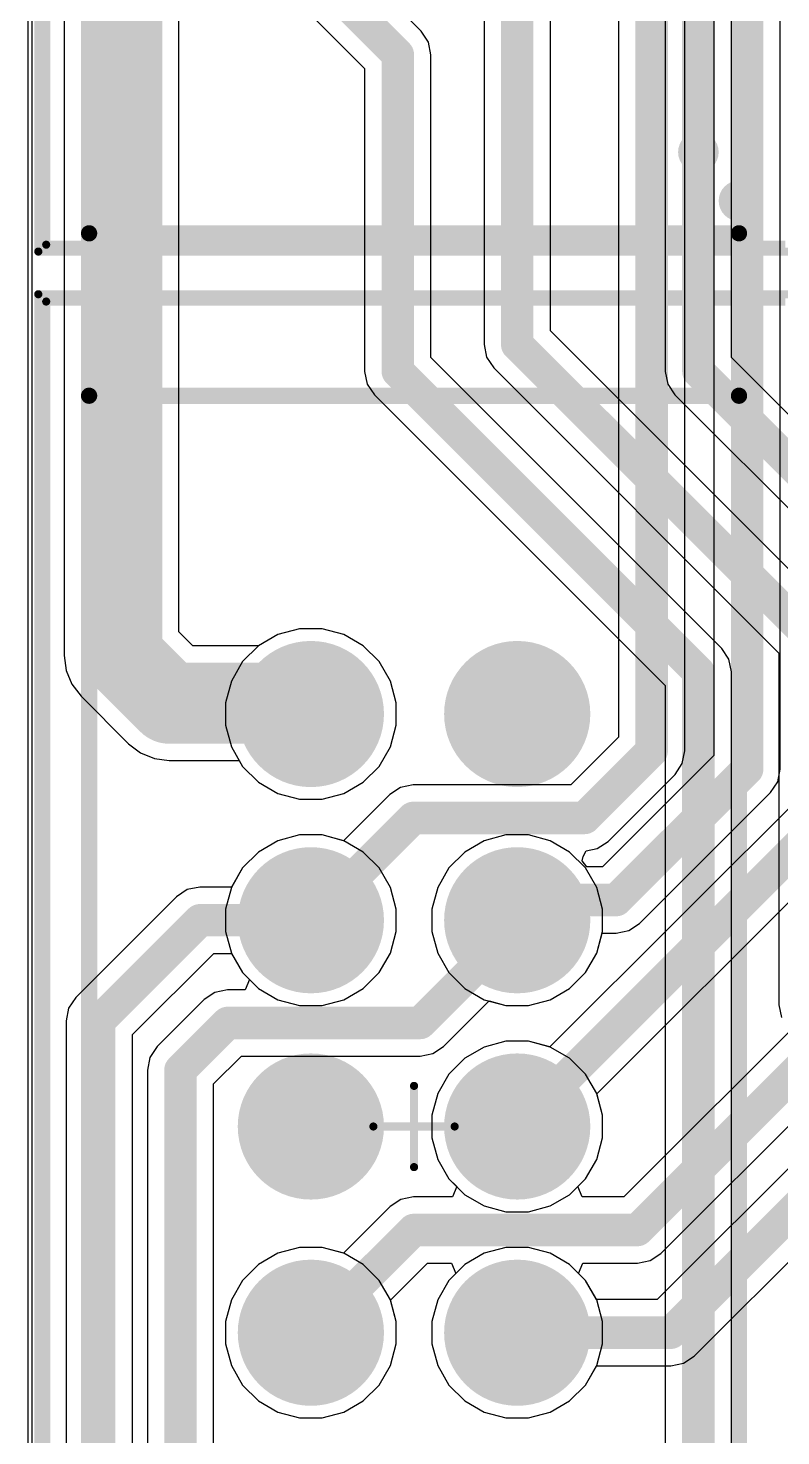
# Model space of a CAD drawing. Header units: millimetres. Extents: x 0.02 to 2.82, y 0.02 to 1.79.
# Drawn here: x 0.02 to 0.384, y 0.411 to 1.094 of the extents above; entities that cross this region are included whole.
import ezdxf

# ---------------------------------------------------------------- set-up
doc = ezdxf.new("R2010")
doc.units = ezdxf.units.MM
doc.header["$MEASUREMENT"] = 0
for name, color, linetype in [('BottomLayer', 5, 'Continuous'), ('BottomSolder', 6, 'Continuous'), ('Mechanical1', 6, 'Continuous'), ('Mechanical15', 56, 'Continuous'), ('MultiLayer', 9, 'Continuous'), ('PadHoleLayer', 156, 'Continuous'), ('TopLayer', 1, 'Continuous'), ('TopOverlay', 2, 'Continuous'), ('TopSolder', 216, 'Continuous')]:
    doc.layers.add(name, color=color, linetype=linetype)

# ---------------------------------------------------------------- blocks, each defined once
blk = doc.blocks.new('CON__IDC_10MS___1_7___35')
at = {"layer": 'Mechanical1'}
h = blk.add_hatch(color=6, dxfattribs=at)
edge = h.paths.add_edge_path()
edge.add_arc((-0.37795, -0.15748), 0.00984, 0, 360)
at = {"layer": 'TopOverlay'}
h = blk.add_hatch(color=2, dxfattribs=at)
edge = h.paths.add_edge_path()
edge.add_arc((-0.35433, -0.1378), 0.00984, 0, 360)
at = {"layer": 'Mechanical1', "const_width": 0.00394}
for points in [[(-0.39921, 0.17827), (-0.39921, -0.18)], [(-0.39921, 0.17827), (0.4, 0.17827)]]:
    blk.add_lwpolyline(points, dxfattribs=at)
at = {"layer": 'Mechanical1', "const_width": 0.00197}
blk.add_lwpolyline([(-0.40019, 0.17827, 1), (-0.39823, 0.17827, 1)], format="xyb", close=True, dxfattribs=at)
blk.add_lwpolyline([(-0.40019, 0.17827, 1), (-0.39823, 0.17827, 1)], format="xyb", close=True, dxfattribs=at)
at = {"layer": 'Mechanical15', "const_width": 0.00394}
for points in [[(-0.40256, 0.18209), (-0.40256, -0.18307)], [(-0.40256, 0.18209), (0.40354, 0.18209)]]:
    blk.add_lwpolyline(points, dxfattribs=at)
at = {"layer": 'Mechanical15', "const_width": 0.00197}
blk.add_lwpolyline([(-0.40354, 0.18209, 1), (-0.40157, 0.18209, 1)], format="xyb", close=True, dxfattribs=at)
blk.add_lwpolyline([(-0.40354, 0.18209, 1), (-0.40157, 0.18209, 1)], format="xyb", close=True, dxfattribs=at)
at = {"layer": 'TopOverlay', "const_width": 0.00787}
for points in [[(-0.3937, 0.15748), (0.35433, 0.15748)], [(-0.3937, 0.15748), (-0.3937, -0.15748)], [(-0.3937, -0.15748), (0.35433, -0.15748)]]:
    blk.add_lwpolyline(points, dxfattribs=at)
at = {"layer": 'TopOverlay', "const_width": 0.00394}
for points in [[(-0.39567, 0.15748, 1), (-0.39173, 0.15748, 1)], [(-0.39567, 0.15748, 1), (-0.39173, 0.15748, 1)], [(-0.39567, -0.15748, 1), (-0.39173, -0.15748, 1)], [(-0.39567, -0.15748, 1), (-0.39173, -0.15748, 1)]]:
    blk.add_lwpolyline(points, format="xyb", close=True, dxfattribs=at)
blk = doc.blocks.new('CON__IDC_10MS___1_7___36')
at = {"layer": 'BottomLayer'}
h = blk.add_hatch(color=5, dxfattribs=at)
edge = h.paths.add_edge_path()
edge.add_arc((-0.1, 0.05), 0.03346, 0, 360)
h = blk.add_hatch(color=5, dxfattribs=at)
edge = h.paths.add_edge_path()
edge.add_arc((0, 0.05), 0.03346, 0, 360)
h = blk.add_hatch(color=5, dxfattribs=at)
edge = h.paths.add_edge_path()
edge.add_arc((0.1, 0.05), 0.03346, 0, 360)
h = blk.add_hatch(color=5, dxfattribs=at)
edge = h.paths.add_edge_path()
edge.add_arc((0.2, 0.05), 0.03346, 0, 360)
h = blk.add_hatch(color=5, dxfattribs=at)
edge = h.paths.add_edge_path()
edge.add_arc((-0.1, -0.05), 0.03346, 0, 360)
h = blk.add_hatch(color=5, dxfattribs=at)
edge = h.paths.add_edge_path()
edge.add_arc((0, -0.05), 0.03346, 0, 360)
h = blk.add_hatch(color=5, dxfattribs=at)
edge = h.paths.add_edge_path()
edge.add_arc((0.1, -0.05), 0.03346, 0, 360)
h = blk.add_hatch(color=5, dxfattribs=at)
edge = h.paths.add_edge_path()
edge.add_arc((0.2, -0.05), 0.03346, 0, 360)
at = {"layer": 'BottomSolder'}
h = blk.add_hatch(color=6, dxfattribs=at)
edge = h.paths.add_edge_path()
edge.add_arc((-0.1, 0.05), 0.03543, 0, 360)
h = blk.add_hatch(color=6, dxfattribs=at)
edge = h.paths.add_edge_path()
edge.add_arc((0, 0.05), 0.03543, 0, 360)
h = blk.add_hatch(color=6, dxfattribs=at)
edge = h.paths.add_edge_path()
edge.add_arc((0.1, 0.05), 0.03543, 0, 360)
h = blk.add_hatch(color=6, dxfattribs=at)
edge = h.paths.add_edge_path()
edge.add_arc((0.2, 0.05), 0.03543, 0, 360)
h = blk.add_hatch(color=6, dxfattribs=at)
edge = h.paths.add_edge_path()
edge.add_arc((-0.1, -0.05), 0.03543, 0, 360)
h = blk.add_hatch(color=6, dxfattribs=at)
edge = h.paths.add_edge_path()
edge.add_arc((0, -0.05), 0.03543, 0, 360)
h = blk.add_hatch(color=6, dxfattribs=at)
edge = h.paths.add_edge_path()
edge.add_arc((0.1, -0.05), 0.03543, 0, 360)
h = blk.add_hatch(color=6, dxfattribs=at)
edge = h.paths.add_edge_path()
edge.add_arc((0.2, -0.05), 0.03543, 0, 360)
at = {"layer": 'MultiLayer'}
h = blk.add_hatch(color=9, dxfattribs=at)
edge = h.paths.add_edge_path()
edge.add_arc((-0.1, 0.05), 0.03346, 0, 360)
h = blk.add_hatch(color=9, dxfattribs=at)
edge = h.paths.add_edge_path()
edge.add_arc((0, 0.05), 0.03346, 0, 360)
h = blk.add_hatch(color=9, dxfattribs=at)
edge = h.paths.add_edge_path()
edge.add_arc((0.1, 0.05), 0.03346, 0, 360)
h = blk.add_hatch(color=9, dxfattribs=at)
edge = h.paths.add_edge_path()
edge.add_arc((0.2, 0.05), 0.03346, 0, 360)
h = blk.add_hatch(color=9, dxfattribs=at)
edge = h.paths.add_edge_path()
edge.add_arc((-0.1, -0.05), 0.03346, 0, 360)
h = blk.add_hatch(color=9, dxfattribs=at)
edge = h.paths.add_edge_path()
edge.add_arc((0, -0.05), 0.03346, 0, 360)
h = blk.add_hatch(color=9, dxfattribs=at)
edge = h.paths.add_edge_path()
edge.add_arc((0.1, -0.05), 0.03346, 0, 360)
h = blk.add_hatch(color=9, dxfattribs=at)
edge = h.paths.add_edge_path()
edge.add_arc((0.2, -0.05), 0.03346, 0, 360)
at = {"layer": 'PadHoleLayer'}
h = blk.add_hatch(color=156, dxfattribs=at)
edge = h.paths.add_edge_path()
edge.add_arc((-0.1, 0.05), 0.02165, 0, 360)
h = blk.add_hatch(color=156, dxfattribs=at)
edge = h.paths.add_edge_path()
edge.add_arc((0, 0.05), 0.02165, 0, 360)
h = blk.add_hatch(color=156, dxfattribs=at)
edge = h.paths.add_edge_path()
edge.add_arc((0.1, 0.05), 0.02165, 0, 360)
h = blk.add_hatch(color=156, dxfattribs=at)
edge = h.paths.add_edge_path()
edge.add_arc((0.2, 0.05), 0.02165, 0, 360)
h = blk.add_hatch(color=156, dxfattribs=at)
edge = h.paths.add_edge_path()
edge.add_arc((-0.1, -0.05), 0.02165, 0, 360)
h = blk.add_hatch(color=156, dxfattribs=at)
edge = h.paths.add_edge_path()
edge.add_arc((0, -0.05), 0.02165, 0, 360)
h = blk.add_hatch(color=156, dxfattribs=at)
edge = h.paths.add_edge_path()
edge.add_arc((0.1, -0.05), 0.02165, 0, 360)
h = blk.add_hatch(color=156, dxfattribs=at)
edge = h.paths.add_edge_path()
edge.add_arc((0.2, -0.05), 0.02165, 0, 360)
at = {"layer": 'TopLayer'}
h = blk.add_hatch(color=1, dxfattribs=at)
edge = h.paths.add_edge_path()
edge.add_arc((-0.1, 0.05), 0.03346, 0, 360)
h = blk.add_hatch(color=1, dxfattribs=at)
edge = h.paths.add_edge_path()
edge.add_arc((0, 0.05), 0.03346, 0, 360)
h = blk.add_hatch(color=1, dxfattribs=at)
edge = h.paths.add_edge_path()
edge.add_arc((0.1, 0.05), 0.03346, 0, 360)
h = blk.add_hatch(color=1, dxfattribs=at)
edge = h.paths.add_edge_path()
edge.add_arc((0.2, 0.05), 0.03346, 0, 360)
h = blk.add_hatch(color=1, dxfattribs=at)
edge = h.paths.add_edge_path()
edge.add_arc((-0.1, -0.05), 0.03346, 0, 360)
h = blk.add_hatch(color=1, dxfattribs=at)
edge = h.paths.add_edge_path()
edge.add_arc((0, -0.05), 0.03346, 0, 360)
h = blk.add_hatch(color=1, dxfattribs=at)
edge = h.paths.add_edge_path()
edge.add_arc((0.1, -0.05), 0.03346, 0, 360)
h = blk.add_hatch(color=1, dxfattribs=at)
edge = h.paths.add_edge_path()
edge.add_arc((0.2, -0.05), 0.03346, 0, 360)
at = {"layer": 'TopSolder'}
h = blk.add_hatch(color=216, dxfattribs=at)
edge = h.paths.add_edge_path()
edge.add_arc((-0.1, 0.05), 0.03543, 0, 360)
h = blk.add_hatch(color=216, dxfattribs=at)
edge = h.paths.add_edge_path()
edge.add_arc((0, 0.05), 0.03543, 0, 360)
h = blk.add_hatch(color=216, dxfattribs=at)
edge = h.paths.add_edge_path()
edge.add_arc((0.1, 0.05), 0.03543, 0, 360)
h = blk.add_hatch(color=216, dxfattribs=at)
edge = h.paths.add_edge_path()
edge.add_arc((0.2, 0.05), 0.03543, 0, 360)
h = blk.add_hatch(color=216, dxfattribs=at)
edge = h.paths.add_edge_path()
edge.add_arc((-0.1, -0.05), 0.03543, 0, 360)
h = blk.add_hatch(color=216, dxfattribs=at)
edge = h.paths.add_edge_path()
edge.add_arc((0, -0.05), 0.03543, 0, 360)
h = blk.add_hatch(color=216, dxfattribs=at)
edge = h.paths.add_edge_path()
edge.add_arc((0.1, -0.05), 0.03543, 0, 360)
h = blk.add_hatch(color=216, dxfattribs=at)
edge = h.paths.add_edge_path()
edge.add_arc((0.2, -0.05), 0.03543, 0, 360)
at = {"layer": 'Mechanical1', "const_width": 0.00394}
for points in [[(-0.39921, 0.17827), (0.4, 0.17827)], [(0.4, 0.17827), (0.4, -0.18)]]:
    blk.add_lwpolyline(points, dxfattribs=at)
at = {"layer": 'Mechanical1', "const_width": 0.00197}
blk.add_lwpolyline([(0.39902, 0.17827, 1), (0.40099, 0.17827, 1)], format="xyb", close=True, dxfattribs=at)
blk.add_lwpolyline([(0.39902, 0.17827, 1), (0.40099, 0.17827, 1)], format="xyb", close=True, dxfattribs=at)
at = {"layer": 'Mechanical15', "const_width": 0.00394}
for points in [[(-0.40256, 0.18209), (0.40354, 0.18209)], [(0.40354, 0.18209), (0.40354, -0.18307)], [(0, 0.01969), (0, -0.01969)], [(-0.01969, 0), (0.01969, 0)]]:
    blk.add_lwpolyline(points, dxfattribs=at)
at = {"layer": 'Mechanical15', "const_width": 0.00197}
for points in [[(0.40256, 0.18209, 1), (0.40453, 0.18209, 1)], [(0.40256, 0.18209, 1), (0.40453, 0.18209, 1)], [(-0.00098, 0.01969, 1), (0.00098, 0.01969, 1)], [(-0.02067, 0, 1), (-0.0187, 0, 1)], [(0.0187, 0, 1), (0.02067, 0, 1)], [(-0.00098, -0.01969, 1), (0.00098, -0.01969, 1)]]:
    blk.add_lwpolyline(points, format="xyb", close=True, dxfattribs=at)
at = {"layer": 'TopOverlay', "const_width": 0.00787}
for points in [[(-0.3937, 0.15748), (0.35433, 0.15748)], [(0.35433, 0.15748), (0.35433, -0.15748)], [(-0.3937, -0.15748), (0.35433, -0.15748)]]:
    blk.add_lwpolyline(points, dxfattribs=at)
at = {"layer": 'TopOverlay', "const_width": 0.00394}
for points in [[(0.35236, 0.15748, 1), (0.3563, 0.15748, 1)], [(0.35236, 0.15748, 1), (0.3563, 0.15748, 1)], [(0.35236, -0.15748, 1), (0.3563, -0.15748, 1)], [(0.35236, -0.15748, 1), (0.3563, -0.15748, 1)]]:
    blk.add_lwpolyline(points, format="xyb", close=True, dxfattribs=at)

msp = doc.modelspace()

# ---------------------------------------------------------------- linework, layer by layer
at = {"layer": 'BottomLayer'}
for p, q in [((0.01968, 0.01968), (0.01968, 1.75197)), ((0.03716, 1.55946), (0.03716, 0.78936)), ((0.09276, 0.80087), (0.09276, 1.54795)), ((0.38417, 0.73425), (0.38417, 1.4252)), ((0.35205, 1.41855), (0.35205, 0.7409)), ((0.33791, 0.74311), (0.33791, 1.40846)), ((0.30579, 1.40181), (0.30579, 0.74976)), ((0.09954, 0.79409), (0.09276, 0.80087)), ((0.14074, 0.79954), (0.13131, 0.7941)), ((0.15125, 0.80236), (0.14074, 0.79954)), ((0.16214, 0.80236), (0.15125, 0.80236)), ((0.17265, 0.79954), (0.16214, 0.80236)), ((0.18208, 0.7941), (0.17265, 0.79954)), ((0.1313, 0.79409), (0.09954, 0.79409)), ((0.13131, 0.7941), (0.1313, 0.79409)), ((0.18977, 0.78641), (0.18208, 0.7941)), ((0.03716, 0.78936), (0.03811, 0.78216)), ((0.19521, 0.77698), (0.18977, 0.78641)), ((0.03811, 0.78216), (0.04089, 0.77546)), ((0.4556, 0.78264), (0.27254, 0.59957)), ((0.04089, 0.77546), (0.04531, 0.7697)), ((0.19803, 0.76647), (0.19521, 0.77698)), ((0.04531, 0.7697), (0.06837, 0.74664)), ((0.19803, 0.75558), (0.19803, 0.76647)), ((0.29524, 0.57687), (0.48301, 0.76463)), ((0.19521, 0.74507), (0.19803, 0.75558)), ((0.06837, 0.74664), (0.07412, 0.74222)), ((0.18977, 0.73564), (0.19521, 0.74507)), ((0.30579, 0.74976), (0.28272, 0.72669)), ((0.07412, 0.74222), (0.08083, 0.73945)), ((0.08083, 0.73945), (0.08802, 0.7385)), ((0.08802, 0.7385), (0.12196, 0.7385)), ((0.12196, 0.7385), (0.12361, 0.73564)), ((0.35205, 0.7409), (0.29802, 0.68687)), ((0.33668, 0.73697), (0.33791, 0.74311)), ((0.12361, 0.73564), (0.13131, 0.72794)), ((0.18208, 0.72794), (0.18977, 0.73564)), ((0.30072, 0.69928), (0.3332, 0.73176)), ((0.3332, 0.73176), (0.33668, 0.73697)), ((0.3332, 0.73176), (0.3332, 0.73176)), ((0.38294, 0.72811), (0.38417, 0.73425)), ((0.38417, 0.73425), (0.38417, 0.73425)), ((0.13131, 0.72794), (0.14074, 0.7225)), ((0.17265, 0.7225), (0.18208, 0.72794)), ((0.20015, 0.72546), (0.19495, 0.72198)), ((0.2063, 0.72669), (0.20015, 0.72546)), ((0.28272, 0.72669), (0.2063, 0.72669)), ((0.2063, 0.72669), (0.2063, 0.72669)), ((0.37946, 0.7229), (0.38294, 0.72811)), ((0.14074, 0.7225), (0.15125, 0.71969)), ((0.15125, 0.71969), (0.16214, 0.71969)), ((0.16214, 0.71969), (0.17265, 0.7225)), ((0.19495, 0.72198), (0.17254, 0.69957)), ((0.31603, 0.65946), (0.37946, 0.7229)), ((0.37946, 0.7229), (0.37946, 0.7229)), ((0.49379, 0.71236), (0.30831, 0.52688)), ((0.14074, 0.69954), (0.13131, 0.6941)), ((0.15125, 0.70236), (0.14074, 0.69954)), ((0.16214, 0.70236), (0.15125, 0.70236)), ((0.17254, 0.69957), (0.16214, 0.70236)), ((0.29551, 0.6958), (0.30072, 0.69928)), ((0.13131, 0.6941), (0.12361, 0.68641)), ((0.28814, 0.68979), (0.28868, 0.6919)), ((0.29044, 0.68687), (0.28814, 0.68979)), ((0.28868, 0.6919), (0.29003, 0.6947)), ((0.29003, 0.6947), (0.29551, 0.6958)), ((0.32631, 0.49947), (0.5212, 0.69435)), ((0.12361, 0.68641), (0.11823, 0.67708)), ((0.29802, 0.68687), (0.29044, 0.68687)), ((0.09681, 0.67586), (0.0916, 0.67238)), ((0.10295, 0.67708), (0.09681, 0.67586)), ((0.11823, 0.67708), (0.10295, 0.67708)), ((0.10295, 0.67708), (0.10295, 0.67708)), ((0.0916, 0.67238), (0.04278, 0.62356)), ((0.0916, 0.67238), (0.0916, 0.67238)), ((0.30467, 0.65476), (0.31082, 0.65598)), ((0.31082, 0.65598), (0.31603, 0.65946)), ((0.29521, 0.64507), (0.29781, 0.65476)), ((0.29781, 0.65476), (0.30467, 0.65476)), ((0.30467, 0.65476), (0.30467, 0.65476)), ((0.07019, 0.60555), (0.1096, 0.64497)), ((0.1096, 0.64497), (0.11823, 0.64497)), ((0.11823, 0.64497), (0.12361, 0.63564)), ((0.28977, 0.63564), (0.29521, 0.64507)), ((0.12361, 0.63564), (0.12698, 0.63228)), ((0.28208, 0.62794), (0.28977, 0.63564)), ((0.12698, 0.63228), (0.12491, 0.62728)), ((0.04278, 0.62356), (0.0393, 0.61835)), ((0.10498, 0.62257), (0.08215, 0.59974)), ((0.11019, 0.62605), (0.10498, 0.62257)), ((0.10498, 0.62257), (0.10498, 0.62257)), ((0.11634, 0.62728), (0.11019, 0.62605)), ((0.12491, 0.62728), (0.11634, 0.62728)), ((0.221, 0.59987), (0.24302, 0.62189)), ((0.24302, 0.62189), (0.25125, 0.61969)), ((0.26214, 0.61969), (0.27265, 0.6225)), ((0.27265, 0.6225), (0.28208, 0.62794)), ((0.47441, 0.62704), (0.32445, 0.47708)), ((0.0393, 0.61835), (0.03808, 0.6122)), ((0.25125, 0.61969), (0.26214, 0.61969)), ((0.03808, 0.6122), (0.03808, 0.6122)), ((0.03808, 0.6122), (0.03808, 0.26181)), ((0.07019, 0.26846), (0.07019, 0.60555)), ((0.25125, 0.60236), (0.24074, 0.59954)), ((0.26214, 0.60236), (0.25125, 0.60236)), ((0.27254, 0.59957), (0.26214, 0.60236)), ((0.34246, 0.44967), (0.49712, 0.60433)), ((0.07867, 0.59453), (0.07745, 0.58839)), ((0.08215, 0.59974), (0.07867, 0.59453)), ((0.10956, 0.58173), (0.12299, 0.59516)), ((0.12299, 0.59516), (0.20965, 0.59516)), ((0.20965, 0.59516), (0.21579, 0.59639)), ((0.20965, 0.59516), (0.20965, 0.59516)), ((0.21579, 0.59639), (0.221, 0.59987)), ((0.23131, 0.5941), (0.22361, 0.58641)), ((0.24074, 0.59954), (0.23131, 0.5941)), ((0.07745, 0.58839), (0.07745, 0.58839)), ((0.07745, 0.58839), (0.07745, 0.29134)), ((0.10956, 0.29799), (0.10956, 0.58173)), ((0.22361, 0.58641), (0.21817, 0.57698)), ((0.21817, 0.57698), (0.21535, 0.56647)), ((0.29803, 0.56647), (0.29524, 0.57687)), ((0.21535, 0.56647), (0.21535, 0.55558)), ((0.29803, 0.55558), (0.29803, 0.56647)), ((0.21535, 0.55558), (0.21817, 0.54507)), ((0.29521, 0.54507), (0.29803, 0.55558)), ((0.21817, 0.54507), (0.22361, 0.53564)), ((0.28977, 0.53564), (0.29521, 0.54507)), ((0.22361, 0.53564), (0.22737, 0.53188)), ((0.28601, 0.53188), (0.28977, 0.53564)), ((0.20035, 0.52566), (0.19514, 0.52218)), ((0.2065, 0.52688), (0.20035, 0.52566)), ((0.2253, 0.52688), (0.2065, 0.52688)), ((0.2065, 0.52688), (0.2065, 0.52688)), ((0.22737, 0.53188), (0.2253, 0.52688)), ((0.28809, 0.52688), (0.28601, 0.53188)), ((0.30831, 0.52688), (0.28809, 0.52688)), ((0.19514, 0.52218), (0.17254, 0.49957)), ((0.19514, 0.52218), (0.19514, 0.52218)), ((0.14074, 0.49954), (0.13131, 0.4941)), ((0.15125, 0.50236), (0.14074, 0.49954)), ((0.16214, 0.50236), (0.15125, 0.50236)), ((0.17254, 0.49957), (0.16214, 0.50236)), ((0.32111, 0.49599), (0.32631, 0.49947)), ((0.13131, 0.4941), (0.12361, 0.48641)), ((0.19524, 0.47687), (0.21315, 0.49477)), ((0.21315, 0.49477), (0.22491, 0.49477)), ((0.22491, 0.49477), (0.22698, 0.48977)), ((0.28641, 0.48977), (0.28848, 0.49477)), ((0.28848, 0.49477), (0.31496, 0.49477)), ((0.31496, 0.49477), (0.32111, 0.49599)), ((0.31496, 0.49477), (0.31496, 0.49477)), ((0.12361, 0.48641), (0.11817, 0.47698)), ((0.22361, 0.48641), (0.21817, 0.47698)), ((0.22698, 0.48977), (0.22361, 0.48641)), ((0.28977, 0.48641), (0.28641, 0.48977)), ((0.29516, 0.47708), (0.28977, 0.48641)), ((0.11817, 0.47698), (0.11535, 0.46647)), ((0.19803, 0.46647), (0.19524, 0.47687)), ((0.21817, 0.47698), (0.21535, 0.46647)), ((0.32445, 0.47708), (0.29516, 0.47708)), ((0.11535, 0.46647), (0.11535, 0.45558)), ((0.19803, 0.45558), (0.19803, 0.46647)), ((0.21535, 0.46647), (0.21535, 0.45558)), ((0.11535, 0.45558), (0.11817, 0.44507)), ((0.19521, 0.44507), (0.19803, 0.45558)), ((0.21535, 0.45558), (0.21817, 0.44507)), ((0.11817, 0.44507), (0.12361, 0.43564)), ((0.18977, 0.43564), (0.19521, 0.44507)), ((0.21817, 0.44507), (0.22361, 0.43564)), ((0.28977, 0.43564), (0.29516, 0.44497)), ((0.29516, 0.44497), (0.3311, 0.44497)), ((0.3311, 0.44497), (0.33725, 0.44619)), ((0.3311, 0.44497), (0.3311, 0.44497)), ((0.33725, 0.44619), (0.34246, 0.44967)), ((0.12361, 0.43564), (0.13131, 0.42794)), ((0.18208, 0.42794), (0.18977, 0.43564)), ((0.22361, 0.43564), (0.23131, 0.42794)), ((0.28208, 0.42794), (0.28977, 0.43564)), ((0.13131, 0.42794), (0.14074, 0.4225)), ((0.17265, 0.4225), (0.18208, 0.42794)), ((0.23131, 0.42794), (0.24074, 0.4225)), ((0.27265, 0.4225), (0.28208, 0.42794)), ((0.14074, 0.4225), (0.15125, 0.41969)), ((0.15125, 0.41969), (0.16214, 0.41969)), ((0.16214, 0.41969), (0.17265, 0.4225)), ((0.24074, 0.4225), (0.25125, 0.41969)), ((0.25125, 0.41969), (0.26214, 0.41969)), ((0.26214, 0.41969), (0.27265, 0.4225))]:
    msp.add_line(p, q, dxfattribs=at)
for points, const_width in [([(0.06496, 0.78936), (0.06496, 1.55946)], 0.03937), ([(0.36811, 0.73425), (0.36811, 1.4252)], 0.01575), ([(0.32185, 0.74311), (0.32185, 1.40846)], 0.01575), ([(0.06496, 0.78936), (0.08802, 0.7663)], 0.03937), ([(0.08802, 0.7663), (0.15142, 0.7663)], 0.03937), ([(0.15142, 0.7663), (0.15669, 0.76102)], 0.03937), ([(0.25669, 0.56102), (0.47165, 0.77598)], 0.01575), ([(0.28937, 0.71063), (0.32185, 0.74311)], 0.01575), ([(0.30467, 0.67082), (0.36811, 0.73425)], 0.01575), ([(0.15669, 0.66102), (0.2063, 0.71063)], 0.01575), ([(0.2063, 0.71063), (0.28937, 0.71063)], 0.01575), ([(0.31496, 0.51083), (0.50984, 0.70571)], 0.01575), ([(0.26566, 0.66999), (0.26649, 0.67082)], 0.01575), ([(0.26649, 0.67082), (0.30467, 0.67082)], 0.01575), ([(0.05413, 0.6122), (0.10295, 0.66102)], 0.01575), ([(0.10295, 0.66102), (0.15669, 0.66102)], 0.01575), ([(0.20965, 0.61122), (0.25669, 0.65827)], 0.01575), ([(0.25669, 0.65827), (0.25669, 0.66102)], 0.01575), ([(0.3311, 0.46102), (0.49409, 0.62402)], 0.01575), ([(0.05413, 0.26181), (0.05413, 0.6122)], 0.01575), ([(0.0935, 0.58839), (0.11634, 0.61122)], 0.01575), ([(0.11634, 0.61122), (0.20965, 0.61122)], 0.01575), ([(0.0935, 0.29134), (0.0935, 0.58839)], 0.01575), ([(0.15669, 0.46102), (0.2065, 0.51083)], 0.01575), ([(0.2065, 0.51083), (0.31496, 0.51083)], 0.01575), ([(0.25669, 0.46102), (0.3311, 0.46102)], 0.01575)]:
    msp.add_lwpolyline(points, dxfattribs=dict(at, const_width=const_width))
for points, const_width in [([(0.05512, 0.78936, 1), (0.0748, 0.78936, 1)], 0.01969), ([(0.05512, 0.78936, 1), (0.0748, 0.78936, 1)], 0.01969), ([(0.07818, 0.7663, 1), (0.09787, 0.7663, 1)], 0.01969), ([(0.07818, 0.7663, 1), (0.09787, 0.7663, 1)], 0.01969), ([(0.14158, 0.7663, 1), (0.16126, 0.7663, 1)], 0.01969), ([(0.14158, 0.7663, 1), (0.16126, 0.7663, 1)], 0.01969), ([(0.14685, 0.76102, 1), (0.16654, 0.76102, 1)], 0.01969), ([(0.31791, 0.74311, 1), (0.32579, 0.74311, 1)], 0.00787), ([(0.31791, 0.74311, 1), (0.32579, 0.74311, 1)], 0.00787), ([(0.36417, 0.73425, 1), (0.37205, 0.73425, 1)], 0.00787), ([(0.36417, 0.73425, 1), (0.37205, 0.73425, 1)], 0.00787), ([(0.20236, 0.71063, 1), (0.21024, 0.71063, 1)], 0.00787), ([(0.20236, 0.71063, 1), (0.21024, 0.71063, 1)], 0.00787), ([(0.28543, 0.71063, 1), (0.29331, 0.71063, 1)], 0.00787), ([(0.28543, 0.71063, 1), (0.29331, 0.71063, 1)], 0.00787), ([(0.26172, 0.66999, 1), (0.2696, 0.66999, 1)], 0.00787), ([(0.26255, 0.67082, 1), (0.27042, 0.67082, 1)], 0.00787), ([(0.26255, 0.67082, 1), (0.27042, 0.67082, 1)], 0.00787), ([(0.30074, 0.67082, 1), (0.30861, 0.67082, 1)], 0.00787), ([(0.30074, 0.67082, 1), (0.30861, 0.67082, 1)], 0.00787), ([(0.09902, 0.66102, 1), (0.10689, 0.66102, 1)], 0.00787), ([(0.09902, 0.66102, 1), (0.10689, 0.66102, 1)], 0.00787), ([(0.15276, 0.66102, 1), (0.16063, 0.66102, 1)], 0.00787), ([(0.15276, 0.66102, 1), (0.16063, 0.66102, 1)], 0.00787), ([(0.25276, 0.66102, 1), (0.26063, 0.66102, 1)], 0.00787), ([(0.25276, 0.65827, 1), (0.26063, 0.65827, 1)], 0.00787), ([(0.25276, 0.65827, 1), (0.26063, 0.65827, 1)], 0.00787), ([(0.0502, 0.6122, 1), (0.05807, 0.6122, 1)], 0.00787), ([(0.0502, 0.6122, 1), (0.05807, 0.6122, 1)], 0.00787), ([(0.1124, 0.61122, 1), (0.12028, 0.61122, 1)], 0.00787), ([(0.1124, 0.61122, 1), (0.12028, 0.61122, 1)], 0.00787), ([(0.20571, 0.61122, 1), (0.21358, 0.61122, 1)], 0.00787), ([(0.20571, 0.61122, 1), (0.21358, 0.61122, 1)], 0.00787), ([(0.08957, 0.58839, 1), (0.09744, 0.58839, 1)], 0.00787), ([(0.08957, 0.58839, 1), (0.09744, 0.58839, 1)], 0.00787), ([(0.25276, 0.56102, 1), (0.26063, 0.56102, 1)], 0.00787), ([(0.20256, 0.51083, 1), (0.21043, 0.51083, 1)], 0.00787), ([(0.20256, 0.51083, 1), (0.21043, 0.51083, 1)], 0.00787), ([(0.31102, 0.51083, 1), (0.3189, 0.51083, 1)], 0.00787), ([(0.31102, 0.51083, 1), (0.3189, 0.51083, 1)], 0.00787), ([(0.15276, 0.46102, 1), (0.16063, 0.46102, 1)], 0.00787), ([(0.25276, 0.46102, 1), (0.26063, 0.46102, 1)], 0.00787), ([(0.32717, 0.46102, 1), (0.33504, 0.46102, 1)], 0.00787), ([(0.32717, 0.46102, 1), (0.33504, 0.46102, 1)], 0.00787)]:
    msp.add_lwpolyline(points, format="xyb", close=True, dxfattribs=dict(at, const_width=const_width))
at = {"layer": 'TopLayer'}
for p, q in [((0.02165, 0.01968), (0.02165, 1.75039)), ((0.36054, 0.93382), (0.36054, 1.23819)), ((0.32843, 1.23154), (0.32843, 0.92717)), ((0.24064, 1.14646), (0.24064, 0.94016)), ((0.27275, 0.94681), (0.27275, 1.14646)), ((0.21017, 1.09206), (0.17275, 1.12949)), ((0.14534, 1.11148), (0.18276, 1.07406)), ((0.21365, 1.08685), (0.21017, 1.09206)), ((0.21017, 1.09206), (0.21017, 1.09206)), ((0.21488, 1.08071), (0.21365, 1.08685)), ((0.21488, 0.93382), (0.21488, 1.08071)), ((0.21488, 1.08071), (0.21488, 1.08071)), ((0.18276, 1.07406), (0.18276, 0.92717)), ((0.41096, 0.8086), (0.27275, 0.94681)), ((0.24064, 0.94016), (0.24064, 0.94016)), ((0.24064, 0.94016), (0.24186, 0.93401)), ((0.35584, 0.79285), (0.21488, 0.93382)), ((0.24186, 0.93401), (0.24534, 0.9288)), ((0.24534, 0.9288), (0.38355, 0.79059)), ((0.45033, 0.84403), (0.36054, 0.93382)), ((0.18276, 0.92717), (0.18276, 0.92717)), ((0.18276, 0.92717), (0.18398, 0.92102)), ((0.32843, 0.92717), (0.32843, 0.92717)), ((0.32843, 0.92717), (0.32965, 0.92102)), ((0.18398, 0.92102), (0.18747, 0.91581)), ((0.18747, 0.91581), (0.32843, 0.77485)), ((0.32965, 0.92102), (0.33313, 0.91581)), ((0.33313, 0.91581), (0.42292, 0.82603)), ((0.14074, 0.79954), (0.13131, 0.7941)), ((0.15125, 0.80236), (0.14074, 0.79954)), ((0.16214, 0.80236), (0.15125, 0.80236)), ((0.17265, 0.79954), (0.16214, 0.80236)), ((0.18208, 0.7941), (0.17265, 0.79954)), ((0.13131, 0.7941), (0.12361, 0.78641)), ((0.18977, 0.78641), (0.18208, 0.7941)), ((0.35932, 0.78764), (0.35584, 0.79285)), ((0.12361, 0.78641), (0.11817, 0.77698)), ((0.19521, 0.77698), (0.18977, 0.78641)), ((0.36054, 0.7815), (0.35932, 0.78764)), ((0.38355, 0.79059), (0.38355, 0.62008)), ((0.36054, 0.30149), (0.36054, 0.7815)), ((0.36054, 0.7815), (0.36054, 0.7815)), ((0.11817, 0.77698), (0.11535, 0.76647)), ((0.19803, 0.76647), (0.19521, 0.77698)), ((0.32843, 0.77485), (0.32843, 0.30149)), ((0.11535, 0.76647), (0.11535, 0.75558)), ((0.19803, 0.75558), (0.19803, 0.76647)), ((0.11535, 0.75558), (0.11817, 0.74507)), ((0.19521, 0.74507), (0.19803, 0.75558)), ((0.11817, 0.74507), (0.12361, 0.73564)), ((0.18977, 0.73564), (0.19521, 0.74507)), ((0.12361, 0.73564), (0.13131, 0.72794)), ((0.18208, 0.72794), (0.18977, 0.73564)), ((0.13131, 0.72794), (0.14074, 0.7225)), ((0.17265, 0.7225), (0.18208, 0.72794)), ((0.14074, 0.7225), (0.15125, 0.71969)), ((0.15125, 0.71969), (0.16214, 0.71969)), ((0.16214, 0.71969), (0.17265, 0.7225)), ((0.14074, 0.69954), (0.13131, 0.6941)), ((0.15125, 0.70236), (0.14074, 0.69954)), ((0.16214, 0.70236), (0.15125, 0.70236)), ((0.17265, 0.69954), (0.16214, 0.70236)), ((0.18208, 0.6941), (0.17265, 0.69954)), ((0.24074, 0.69954), (0.23131, 0.6941)), ((0.25125, 0.70236), (0.24074, 0.69954)), ((0.26214, 0.70236), (0.25125, 0.70236)), ((0.27265, 0.69954), (0.26214, 0.70236)), ((0.28208, 0.6941), (0.27265, 0.69954)), ((0.13131, 0.6941), (0.12361, 0.68641)), ((0.18977, 0.68641), (0.18208, 0.6941)), ((0.23131, 0.6941), (0.22361, 0.68641)), ((0.28977, 0.68641), (0.28208, 0.6941)), ((0.12361, 0.68641), (0.11817, 0.67698)), ((0.19521, 0.67698), (0.18977, 0.68641)), ((0.22361, 0.68641), (0.21817, 0.67698)), ((0.29521, 0.67698), (0.28977, 0.68641)), ((0.11817, 0.67698), (0.11535, 0.66647)), ((0.19803, 0.66647), (0.19521, 0.67698)), ((0.21817, 0.67698), (0.21535, 0.66647)), ((0.29803, 0.66647), (0.29521, 0.67698)), ((0.11535, 0.66647), (0.11535, 0.65558)), ((0.19803, 0.65558), (0.19803, 0.66647)), ((0.21535, 0.66647), (0.21535, 0.65558)), ((0.29803, 0.65558), (0.29803, 0.66647)), ((0.11535, 0.65558), (0.11817, 0.64507)), ((0.19521, 0.64507), (0.19803, 0.65558)), ((0.21535, 0.65558), (0.21817, 0.64507)), ((0.29521, 0.64507), (0.29803, 0.65558)), ((0.11817, 0.64507), (0.12361, 0.63564)), ((0.18977, 0.63564), (0.19521, 0.64507)), ((0.21817, 0.64507), (0.22361, 0.63564)), ((0.28977, 0.63564), (0.29521, 0.64507)), ((0.12361, 0.63564), (0.13131, 0.62794)), ((0.18208, 0.62794), (0.18977, 0.63564)), ((0.22361, 0.63564), (0.23131, 0.62794)), ((0.28208, 0.62794), (0.28977, 0.63564)), ((0.13131, 0.62794), (0.14074, 0.6225)), ((0.14074, 0.6225), (0.15125, 0.61969)), ((0.16214, 0.61969), (0.17265, 0.6225)), ((0.17265, 0.6225), (0.18208, 0.62794)), ((0.23131, 0.62794), (0.24074, 0.6225)), ((0.24074, 0.6225), (0.25125, 0.61969)), ((0.26214, 0.61969), (0.27265, 0.6225)), ((0.27265, 0.6225), (0.28208, 0.62794)), ((0.15125, 0.61969), (0.16214, 0.61969)), ((0.25125, 0.61969), (0.26214, 0.61969)), ((0.38355, 0.62008), (0.38355, 0.62008)), ((0.38355, 0.62008), (0.38477, 0.61393)), ((0.25125, 0.60236), (0.24074, 0.59954)), ((0.26214, 0.60236), (0.25125, 0.60236)), ((0.27265, 0.59954), (0.26214, 0.60236)), ((0.23131, 0.5941), (0.22361, 0.58641)), ((0.24074, 0.59954), (0.23131, 0.5941)), ((0.28208, 0.5941), (0.27265, 0.59954)), ((0.28977, 0.58641), (0.28208, 0.5941)), ((0.22361, 0.58641), (0.21817, 0.57698)), ((0.29521, 0.57698), (0.28977, 0.58641)), ((0.21817, 0.57698), (0.21535, 0.56647)), ((0.29803, 0.56647), (0.29521, 0.57698)), ((0.21535, 0.56647), (0.21535, 0.55558)), ((0.29803, 0.55558), (0.29803, 0.56647)), ((0.21535, 0.55558), (0.21817, 0.54507)), ((0.29521, 0.54507), (0.29803, 0.55558)), ((0.21817, 0.54507), (0.22361, 0.53564)), ((0.28977, 0.53564), (0.29521, 0.54507)), ((0.22361, 0.53564), (0.23131, 0.52794)), ((0.28208, 0.52794), (0.28977, 0.53564)), ((0.23131, 0.52794), (0.24074, 0.5225)), ((0.27265, 0.5225), (0.28208, 0.52794)), ((0.24074, 0.5225), (0.25125, 0.51969)), ((0.25125, 0.51969), (0.26214, 0.51969)), ((0.26214, 0.51969), (0.27265, 0.5225)), ((0.14074, 0.49954), (0.13131, 0.4941)), ((0.15125, 0.50236), (0.14074, 0.49954)), ((0.16214, 0.50236), (0.15125, 0.50236)), ((0.17265, 0.49954), (0.16214, 0.50236)), ((0.18208, 0.4941), (0.17265, 0.49954)), ((0.24074, 0.49954), (0.23131, 0.4941)), ((0.25125, 0.50236), (0.24074, 0.49954)), ((0.26214, 0.50236), (0.25125, 0.50236)), ((0.27265, 0.49954), (0.26214, 0.50236)), ((0.28208, 0.4941), (0.27265, 0.49954)), ((0.13131, 0.4941), (0.12361, 0.48641)), ((0.18977, 0.48641), (0.18208, 0.4941)), ((0.23131, 0.4941), (0.22361, 0.48641)), ((0.28977, 0.48641), (0.28208, 0.4941)), ((0.12361, 0.48641), (0.11817, 0.47698)), ((0.19521, 0.47698), (0.18977, 0.48641)), ((0.22361, 0.48641), (0.21817, 0.47698)), ((0.29521, 0.47698), (0.28977, 0.48641)), ((0.11817, 0.47698), (0.11535, 0.46647)), ((0.19803, 0.46647), (0.19521, 0.47698)), ((0.21817, 0.47698), (0.21535, 0.46647)), ((0.29803, 0.46647), (0.29521, 0.47698)), ((0.11535, 0.46647), (0.11535, 0.45558)), ((0.19803, 0.45558), (0.19803, 0.46647)), ((0.21535, 0.46647), (0.21535, 0.45558)), ((0.29803, 0.45558), (0.29803, 0.46647)), ((0.11535, 0.45558), (0.11817, 0.44507)), ((0.19521, 0.44507), (0.19803, 0.45558)), ((0.21535, 0.45558), (0.21817, 0.44507)), ((0.29521, 0.44507), (0.29803, 0.45558)), ((0.11817, 0.44507), (0.12361, 0.43564)), ((0.18977, 0.43564), (0.19521, 0.44507)), ((0.21817, 0.44507), (0.22361, 0.43564)), ((0.28977, 0.43564), (0.29521, 0.44507)), ((0.12361, 0.43564), (0.13131, 0.42794)), ((0.18208, 0.42794), (0.18977, 0.43564)), ((0.22361, 0.43564), (0.23131, 0.42794)), ((0.28208, 0.42794), (0.28977, 0.43564)), ((0.13131, 0.42794), (0.14074, 0.4225)), ((0.17265, 0.4225), (0.18208, 0.42794)), ((0.23131, 0.42794), (0.24074, 0.4225)), ((0.27265, 0.4225), (0.28208, 0.42794)), ((0.14074, 0.4225), (0.15125, 0.41969)), ((0.15125, 0.41969), (0.16214, 0.41969)), ((0.16214, 0.41969), (0.17265, 0.4225)), ((0.24074, 0.4225), (0.25125, 0.41969)), ((0.25125, 0.41969), (0.26214, 0.41969)), ((0.26214, 0.41969), (0.27265, 0.4225))]:
    msp.add_line(p, q, dxfattribs=at)
at = {"layer": 'TopLayer', "const_width": 0.01575}
for points in [[(0.34449, 0.92717), (0.34449, 1.23819)], [(0.25669, 0.94016), (0.25669, 1.1878)], [(0.15669, 1.12283), (0.19882, 1.08071)], [(0.19882, 0.92717), (0.19882, 1.08071)], [(0.25669, 0.94016), (0.39961, 0.79724)], [(0.19882, 0.92717), (0.34449, 0.7815)], [(0.34449, 0.92717), (0.43898, 0.83268)], [(0.34449, 0.28543), (0.34449, 0.7815)]]:
    msp.add_lwpolyline(points, dxfattribs=at)
at = {"layer": 'TopLayer', "const_width": 0.00787}
for points in [[(0.19488, 1.08071, 1), (0.20276, 1.08071, 1)], [(0.19488, 1.08071, 1), (0.20276, 1.08071, 1)], [(0.25276, 0.94016, 1), (0.26063, 0.94016, 1)], [(0.25276, 0.94016, 1), (0.26063, 0.94016, 1)], [(0.19488, 0.92717, 1), (0.20276, 0.92717, 1)], [(0.19488, 0.92717, 1), (0.20276, 0.92717, 1)], [(0.34055, 0.92717, 1), (0.34843, 0.92717, 1)], [(0.34055, 0.92717, 1), (0.34843, 0.92717, 1)], [(0.34055, 0.7815, 1), (0.34843, 0.7815, 1)], [(0.34055, 0.7815, 1), (0.34843, 0.7815, 1)]]:
    msp.add_lwpolyline(points, format="xyb", close=True, dxfattribs=at)

# ---------------------------------------------------------------- block references
at = {"rotation": 90}
for name, p in [('CON__IDC_10MS___1_7___35', (0.20669, 1.3878)), ('CON__IDC_10MS___1_7___36', (0.20669, 0.56102))]:
    msp.add_blockref(name, p, dxfattribs=at)

doc.saveas('drawing.dxf')
